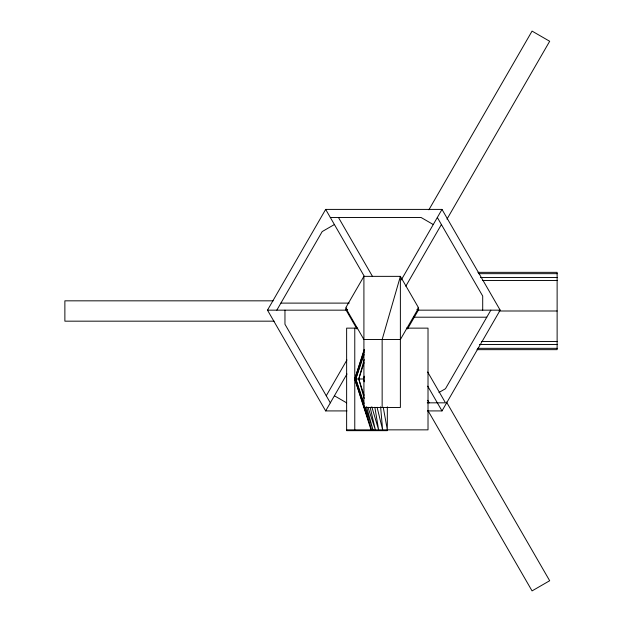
<?xml version="1.0" encoding="UTF-8"?>
<svg xmlns="http://www.w3.org/2000/svg" width="622" height="622" viewBox="0 0 622 622"><rect width="100%" height="100%" fill="white"/><g stroke="black" fill="none" stroke-linecap="round" stroke-linejoin="round"><path stroke-width="0.93" d="M364.259 381.822L363.606 378.992L364.259 376.17M364.197 359.578L358.762 378.992L364.197 398.414M364.15 380.843L363.606 378.992L364.15 377.142M364.088 352.176L355.776 378.992L371.536 429.856L354.773 378.992L364.243 349.401M364.095 362.649L358.762 378.992L364.095 395.343M371.046 429.856L354.773 378.992L364.057 350.839M364.08 354.47L355.776 378.992L364.08 403.515M346.99 410.917L325.664 410.917L267.491 310.16L325.664 209.404L442.001 209.404L500.174 310.16L442.001 410.917L427.462 410.917M276.821 310.16L322.188 231.578L334.395 224.534M363.909 276.355L345.669 307.937L363.909 339.526L400.381 339.526L418.622 307.937L400.381 276.355L363.909 276.355L363.909 407.472L400.381 407.472L400.381 276.355L382.149 339.526L382.149 407.472M356.95 328.945L345.762 309.569L346.726 307.906M428.885 209.801L532.059 31.1L549.677 41.27L446.985 219.138M326.255 395.779L346.936 359.967M325.664 410.917L346.983 373.977M401.276 279.947L442.001 209.404M405.824 286.167L441.402 224.534M407.519 328.945L418.707 309.569L417.751 307.906M490.844 310.16L445.476 388.734L438.961 392.49M330.329 217.482L421.063 217.482L433.27 224.534M477.937 272.343L557.125 272.343L557.125 349.657L476.973 349.657M478.543 273.664L557.125 273.664M480.425 277.529L557.125 277.529M482.532 280.483L557.125 280.483M273.159 300.83L64.875 300.83L64.875 321.17L274.131 321.17M280.895 303.108L349.175 303.108M345.762 309.569L347.644 309.569M416.833 309.569L418.707 309.569M267.491 310.16L346.928 310.16M417.751 310.16L500.174 310.16M498.999 311L557.125 311M413.684 317.204L486.769 317.204M357.642 328.136L346.633 328.136L346.633 430.665L387.327 430.665M406.368 328.136L428.014 328.136L428.014 429.856L346.633 429.856M481.56 341.517L557.125 341.517M479.453 344.471L557.125 344.471M477.572 348.336L557.125 348.336M354.773 378.992L363.606 378.992M427.252 402.831L445.476 402.831L427.679 372.01M334.395 395.779L346.602 402.831M437.336 217.482L482.703 296.064L482.703 310.16M446.503 402.03L549.677 580.73L532.059 590.9L427.92 410.52M338.461 217.482L372.609 276.619M325.664 209.404L364.469 276.619M427.718 386.169L442.001 410.917M427.757 400.335L429.196 402.831M330.329 402.831L284.962 324.249L284.962 310.16M365.308 407.146L372.99 429.856L366.521 406.734M367.952 407.146L375.369 429.856L370.144 407.247M371.793 406.734L378.611 429.856L374.856 407.247M377.087 407.247L382.631 429.856L380.602 406.827M383.245 407.247L387.327 429.856L387.327 406.827M354.773 328.136L354.773 429.856"/></g></svg>
